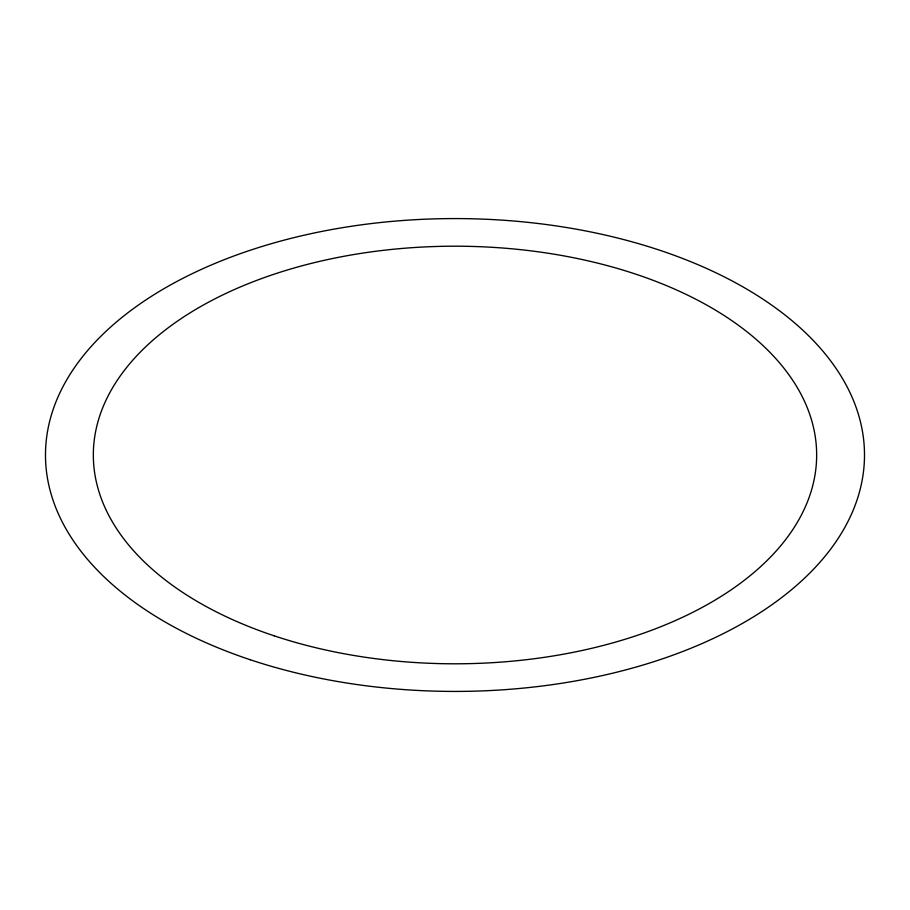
<?xml version="1.0" encoding="UTF-8"?>
<svg xmlns="http://www.w3.org/2000/svg" width="910" height="910" viewBox="0 0 910 910"><rect width="100%" height="100%" fill="white"/><g stroke="black" fill="none" stroke-linecap="round" stroke-linejoin="round"><path stroke-width="1.36" d="M250.25 659.75A409.5 236.418 0 0 0 864.5 455A409.5 236.418 0 0 0 250.25 250.25A409.5 236.418 0 0 0 250.25 659.75M274.172 635.828A361.657 208.799 0 0 0 816.657 455A361.657 208.799 0 0 0 274.172 274.172A361.657 208.799 0 0 0 274.172 635.828"/></g></svg>
